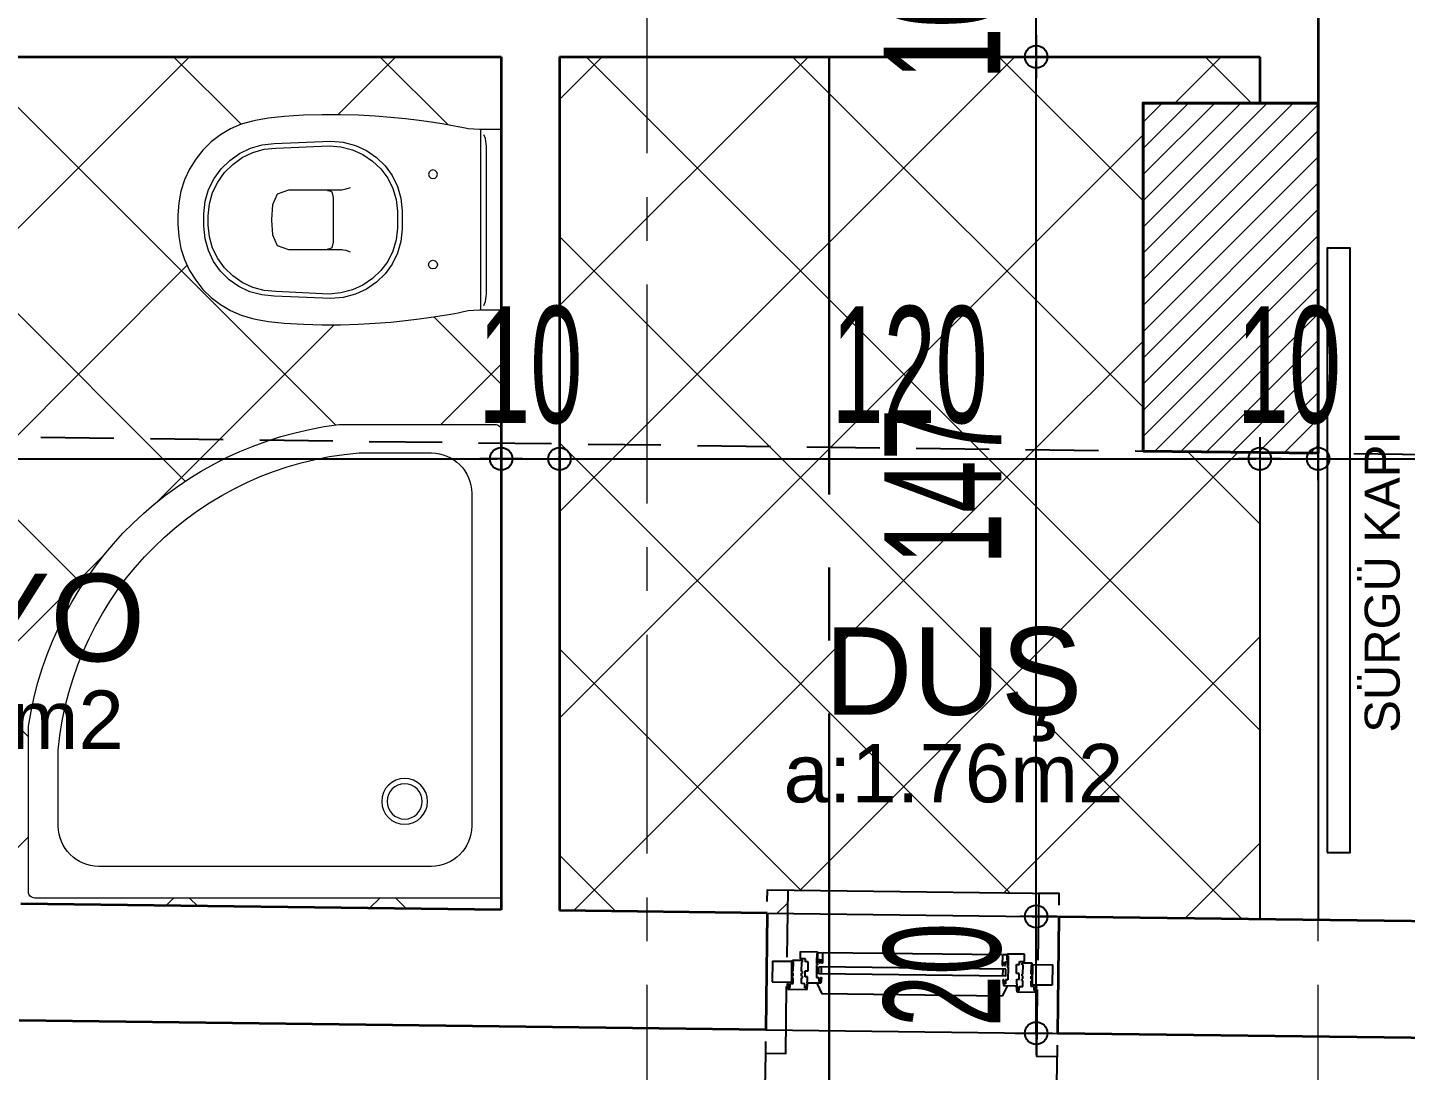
# Model space of a CAD drawing. Extents: x 386248 to 427517, y 4539405 to 4542296.
# Drawn here: x 394618.4 to 394854.5, y 4540232 to 4540410.8 of the extents above; entities that cross this region are included whole.
import ezdxf
from ezdxf.enums import TextEntityAlignment as Align

# ---------------------------------------------------------------- set-up
doc = ezdxf.new("R2010")
doc.units = 0
for name, pattern in [('CENTER', [2, 1.25, -0.25, 0.25, -0.25]), ('CENTER2', [1.125, 0.75, -0.125, 0.125, -0.125]), ('CENTERX2', [4, 2.5, -0.5, 0.5, -0.5]), ('DASHED2', [0.375, 0.25, -0.125]), ('DUZ', [0])]:
    doc.linetypes.add(name, pattern=pattern)
for name, color, linetype, lineweight in [('AKS', 251, 'CENTERX2', 20), ('DUVAR', 4, 'Continuous', 35), ('GOR1', 51, 'Continuous', 25), ('kolon', 1, 'Continuous', 40), ('OLCU10', 2, 'Continuous', 25), ('tarama kolon', 8, 'Continuous', 13), ('tarama ıslak zemin', 216, 'Continuous', 9), ('TEFRİŞ', 103, 'Continuous', 18)]:
    doc.layers.add(name, color=color, linetype=linetype, lineweight=lineweight)
for name, color, linetype in [('alan', 7, 'Continuous'), ('DIM', 7, 'Continuous'), ('duvar-kesim', 250, 'Continuous'), ('kapi', 16, 'Continuous'), ('mahal', 7, 'Continuous'), ('pencere', 7, 'Continuous'), ('Standart', 7, 'Continuous'), ('Y-IMAR', 15, 'DUZ')]:
    doc.layers.add(name, color=color, linetype=linetype)
doc.styles.get("Standard").update_dxf_attribs({"font": 'arial.ttf'})
doc.styles.add('T', font='ISOt.shx', dxfattribs={"width": 0.6})
doc.dimstyles.new('DOT2', dxfattribs={"dimtxt": 20, "dimasz": 0.7, "dimexe": 5, "dimexo": 5, "dimgap": 6, "dimtad": 1, "dimdec": 0, "dimdsep": 46, "dimtxsty": 'T', "dimblk1": 'SEL2', "dimblk2": 'SEL2', "dimsah": 1, "dimcen": 0, "dimse1": 1, "dimse2": 1, "dimclrd": 256, "dimclre": 256, "dimclrt": 256, "dimadec": 0, "dimazin": 0, "dimtfac": 1, "dimtdec": 0, "dimtix": 1, "dimtmove": 2, "dimatfit": 3, "dimldrblk": 'SEL2', "dimfxl": 1, "dimtolj": 1, "dimtzin": 0, "dimarcsym": 0})
pattern_1 = [(45, (170792.406, 4604203.09), (-17.6776695, 17.6776695), []), (135, (170792.406, 4604203.09), (-17.6776695, -17.6776695), [])]

# ---------------------------------------------------------------- blocks, each defined once
blk = doc.blocks.new('SEL2')
at = {"layer": 'OLCU10'}
for p, q in [((0, 5.25), (0, -3.95)), ((5.25, 0), (-5.25, 0))]:
    blk.add_line(p, q, dxfattribs=at)
blk.add_circle((0, 0), 2.75, dxfattribs=at)
blk = doc.blocks.new('*D1972')
at = {"layer": 'Defpoints', "color": 0}
for p in [(394699.52, 4540336.87), (394484.52, 4540328.7), (394699.52, 4540328.7)]:
    blk.add_point(p, dxfattribs=at)
at = {"layer": 'DIM', "lineweight": -2}
blk.add_line((394485.22, 4540336.87), (394698.82, 4540336.87), dxfattribs=at)
at = {"layer": 'DIM', "linetype": 'ByBlock', "lineweight": -2, "xscale": 0.7, "yscale": 0.7, "zscale": 0.7, "rotation": 180}
blk.add_blockref('SEL2', (394484.52, 4540336.87), dxfattribs=at)
at = {"layer": 'DIM', "linetype": 'ByBlock', "lineweight": -2, "xscale": 0.7, "yscale": 0.7, "zscale": 0.7}
blk.add_blockref('SEL2', (394699.52, 4540336.87), dxfattribs=at)
at = {"layer": 'DIM', "insert": (394592.02, 4540352.87), "char_height": 20, "attachment_point": 5, "style": 'T'}
blk.add_mtext('\\A1;215', dxfattribs=at)
blk = doc.blocks.new('*D1973')
at = {"layer": 'Defpoints', "color": 0}
for p in [(394709.52, 4540336.87), (394699.52, 4540328.7), (394709.52, 4540324.16)]:
    blk.add_point(p, dxfattribs=at)
at = {"layer": 'DIM', "lineweight": -2}
for p, q in [((394698.82, 4540336.87), (394698.12, 4540336.87)), ((394699.52, 4540336.87), (394709.52, 4540336.87)), ((394710.22, 4540336.87), (394710.92, 4540336.87))]:
    blk.add_line(p, q, dxfattribs=at)
at = {"layer": 'DIM', "linetype": 'ByBlock', "lineweight": -2, "xscale": 0.7, "yscale": 0.7, "zscale": 0.7}
blk.add_blockref('SEL2', (394699.52, 4540336.87), dxfattribs=at)
at = {"layer": 'DIM', "linetype": 'ByBlock', "lineweight": -2, "xscale": 0.7, "yscale": 0.7, "zscale": 0.7, "rotation": 180}
blk.add_blockref('SEL2', (394709.52, 4540336.87), dxfattribs=at)
at = {"layer": 'DIM', "insert": (394704.52, 4540352.87), "char_height": 20, "attachment_point": 5, "style": 'T'}
blk.add_mtext('\\A1;10', dxfattribs=at)
blk = doc.blocks.new('*D1974')
at = {"layer": 'Defpoints', "color": 0}
for p in [(394829.52, 4540336.87), (394709.52, 4540324.16), (394829.52, 4540310.18)]:
    blk.add_point(p, dxfattribs=at)
at = {"layer": 'DIM', "lineweight": -2}
blk.add_line((394710.22, 4540336.87), (394828.82, 4540336.87), dxfattribs=at)
at = {"layer": 'DIM', "linetype": 'ByBlock', "lineweight": -2, "xscale": 0.7, "yscale": 0.7, "zscale": 0.7, "rotation": 180}
blk.add_blockref('SEL2', (394709.52, 4540336.87), dxfattribs=at)
at = {"layer": 'DIM', "linetype": 'ByBlock', "lineweight": -2, "xscale": 0.7, "yscale": 0.7, "zscale": 0.7}
blk.add_blockref('SEL2', (394829.52, 4540336.87), dxfattribs=at)
at = {"layer": 'DIM', "insert": (394769.52, 4540352.87), "char_height": 20, "attachment_point": 5, "style": 'T'}
blk.add_mtext('\\A1;120', dxfattribs=at)
blk = doc.blocks.new('*D1975')
at = {"layer": 'Defpoints', "color": 0}
for p in [(394839.52, 4540336.87), (394829.52, 4540310.18), (394839.52, 4540310.18)]:
    blk.add_point(p, dxfattribs=at)
at = {"layer": 'DIM', "lineweight": -2}
for p, q in [((394828.82, 4540336.87), (394828.12, 4540336.87)), ((394829.52, 4540336.87), (394839.52, 4540336.87)), ((394840.22, 4540336.87), (394840.92, 4540336.87))]:
    blk.add_line(p, q, dxfattribs=at)
at = {"layer": 'DIM', "linetype": 'ByBlock', "lineweight": -2, "xscale": 0.7, "yscale": 0.7, "zscale": 0.7}
blk.add_blockref('SEL2', (394829.52, 4540336.87), dxfattribs=at)
at = {"layer": 'DIM', "linetype": 'ByBlock', "lineweight": -2, "xscale": 0.7, "yscale": 0.7, "zscale": 0.7, "rotation": 180}
blk.add_blockref('SEL2', (394839.52, 4540336.87), dxfattribs=at)
at = {"layer": 'DIM', "insert": (394834.52, 4540352.87), "char_height": 20, "attachment_point": 5, "style": 'T'}
blk.add_mtext('\\A1;10', dxfattribs=at)
blk = doc.blocks.new('*D1976')
at = {"layer": 'Defpoints', "color": 0}
for p in [(395215.57, 4540336.87), (395215.57, 4540316.5), (394839.52, 4540310.18)]:
    blk.add_point(p, dxfattribs=at)
at = {"layer": 'DIM', "lineweight": -2}
blk.add_line((394840.22, 4540336.87), (395214.87, 4540336.87), dxfattribs=at)
at = {"layer": 'DIM', "linetype": 'ByBlock', "lineweight": -2, "xscale": 0.7, "yscale": 0.7, "zscale": 0.7, "rotation": 180}
blk.add_blockref('SEL2', (394839.52, 4540336.87), dxfattribs=at)
at = {"layer": 'DIM', "linetype": 'ByBlock', "lineweight": -2, "xscale": 0.7, "yscale": 0.7, "zscale": 0.7}
blk.add_blockref('SEL2', (395215.57, 4540336.87), dxfattribs=at)
at = {"layer": 'DIM', "insert": (395027.55, 4540352.87), "char_height": 20, "attachment_point": 5, "style": 'T'}
blk.add_mtext('\\A1;376', dxfattribs=at)
blk = doc.blocks.new('*D2003')
at = {"layer": 'Defpoints', "color": 0}
for p in [(394791.05, 4540258.42), (394791.21, 4540258.42), (394790.8, 4540238.42)]:
    blk.add_point(p, dxfattribs=at)
at = {"layer": 'DIM', "lineweight": -2}
for p, q in [((394791.21, 4540259.12), (394791.21, 4540259.82)), ((394791.21, 4540238.42), (394791.21, 4540258.42)), ((394791.21, 4540237.72), (394791.21, 4540237.02))]:
    blk.add_line(p, q, dxfattribs=at)
at = {"layer": 'DIM', "linetype": 'ByBlock', "lineweight": -2, "xscale": 0.7, "yscale": 0.7, "zscale": 0.7}
for p, rotation in [((394791.21, 4540258.42), 270), ((394791.21, 4540238.42), 90)]:
    blk.add_blockref('SEL2', p, dxfattribs=dict(at, rotation=rotation))
at = {"layer": 'DIM', "insert": (394775.21, 4540248.42), "char_height": 20, "attachment_point": 5, "rotation": 90, "style": 'T'}
blk.add_mtext('\\A1;20', dxfattribs=at)
blk = doc.blocks.new('*D2004')
at = {"layer": 'Defpoints', "color": 0}
for p in [(394791.21, 4540405.76), (394799.52, 4540405.76), (394791.05, 4540258.42)]:
    blk.add_point(p, dxfattribs=at)
at = {"layer": 'DIM', "lineweight": -2}
blk.add_line((394791.21, 4540259.12), (394791.21, 4540405.06), dxfattribs=at)
at = {"layer": 'DIM', "linetype": 'ByBlock', "lineweight": -2, "xscale": 0.7, "yscale": 0.7, "zscale": 0.7}
for p, rotation in [((394791.21, 4540405.76), 90), ((394791.21, 4540258.42), 270)]:
    blk.add_blockref('SEL2', p, dxfattribs=dict(at, rotation=rotation))
at = {"layer": 'DIM', "insert": (394775.21, 4540332.09), "char_height": 20, "attachment_point": 5, "rotation": 90, "style": 'T'}
blk.add_mtext('\\A1;147', dxfattribs=at)
blk = doc.blocks.new('*D2005')
at = {"layer": 'Defpoints', "color": 0}
for p in [(394791.21, 4540415.76), (394799.52, 4540415.76), (394799.52, 4540405.76)]:
    blk.add_point(p, dxfattribs=at)
at = {"layer": 'DIM', "lineweight": -2}
for p, q in [((394791.21, 4540416.46), (394791.21, 4540417.16)), ((394791.21, 4540405.76), (394791.21, 4540415.76)), ((394791.21, 4540405.06), (394791.21, 4540404.36))]:
    blk.add_line(p, q, dxfattribs=at)
at = {"layer": 'DIM', "linetype": 'ByBlock', "lineweight": -2, "xscale": 0.7, "yscale": 0.7, "zscale": 0.7}
for p, rotation in [((394791.21, 4540415.76), 270), ((394791.21, 4540405.76), 90)]:
    blk.add_blockref('SEL2', p, dxfattribs=dict(at, rotation=rotation))
at = {"layer": 'DIM', "insert": (394775.21, 4540410.76), "char_height": 20, "attachment_point": 5, "rotation": 90, "style": 'T'}
blk.add_mtext('\\A1;10', dxfattribs=at)
blk = doc.blocks.new('Dus-1')
for points in [[(90.17, -30.9), (90.17, -1.18, 0.414214), (88.99, 0), (0, 0)], [(0, 0), (0, -88.82, 0.414214), (1.18, -90), (32.74, -90)], [(84.75, -27.05), (84.75, -13.27, 0.414214), (77.1, -5.62), (13.68, -5.62, 0.414214), (6.03, -13.27), (6.03, -76.68, 0.414214), (13.68, -84.33), (28.13, -84.33)]]:
    blk.add_lwpolyline(points, format="xyb")
at = {"color": 8}
for radius in [4.36, 3.36]:
    blk.add_circle((18.4, -18.38), radius, dxfattribs=at)
for centre, radius, start, end in [((22.42, -22.07), 62.53, 275.2351, 355.4339), ((22.48, -22.58), 68.19, 278.6497, 352.9998)]:
    blk.add_arc(centre, radius, start, end)
blk = doc.blocks.new('Klozet-3')
for p, q in [((15.4, -3.57), (-15.35, -3.57)), ((-14.68, -2.98), (-14.01, -2.7)), ((-14.01, -2.7), (-13.13, -2.55)), ((-13.13, -2.55), (-12.69, -2.51)), ((-12.69, -2.51), (-4.94, -2.51)), ((-4.94, -2.51), (4.84, -2.51)), ((4.84, -2.51), (12.59, -2.51)), ((12.59, -2.51), (13.02, -2.55)), ((13.02, -2.55), (13.91, -2.7)), ((13.91, -2.7), (14.58, -2.98))]:
    blk.add_line(p, q)
at = {"color": 8}
for p, q in [((-4.79, -29.04), (-5.06, -29.5)), ((-5.06, -29.5), (-5.06, -29.74)), ((-3.85, -28.8), (-4.79, -29.04)), ((-0.44, -28.8), (-3.85, -28.8)), ((0.43, -28.8), (-0.44, -28.8)), ((3.83, -28.8), (0.43, -28.8)), ((4.77, -29.04), (3.83, -28.8)), ((5.04, -29.5), (4.77, -29.04)), ((5.04, -29.74), (5.04, -29.5))]:
    blk.add_line(p, q, dxfattribs=at)
blk.add_lwpolyline([(-17.9, -24.49), (-17.74, -21.61), (-17.53, -18.9), (-17.27, -16.37), (-17, -14.05), (-16.71, -11.97), (-16.43, -10.14), (-16.16, -8.6), (-15.93, -7.36), (-15.75, -6.44), (-15.63, -5.87), (-15.58, -5.68), (-15.46, -3.72), (-15.45, -1.23), (-15.46, 0), (15.46, 0), (15.45, -1.23), (15.46, -3.72), (15.58, -5.68), (15.63, -5.87), (15.75, -6.44), (15.93, -7.36), (16.16, -8.6), (16.43, -10.14), (16.71, -11.97), (17, -14.05), (17.27, -16.37), (17.53, -18.9), (17.74, -21.61), (17.9, -24.49), (17.99, -27.52), (18, -30.66), (17.91, -33.9), (17.71, -37.21), (17.43, -39.85), (17.08, -41.83), (16.91, -42.61), (16.36, -44.56), (15.56, -46.4), (14.55, -48.11), (13.33, -49.69), (11.94, -51.1), (10.38, -52.35), (8.67, -53.4), (6.84, -54.25), (4.9, -54.87), (2.88, -55.26), (0.78, -55.39), (-0.78, -55.39), (-2.88, -55.26), (-4.9, -54.87), (-6.84, -54.25), (-8.67, -53.4), (-10.38, -52.35), (-11.94, -51.1), (-13.33, -49.69), (-14.55, -48.11), (-15.56, -46.4), (-16.36, -44.56), (-16.91, -42.61), (-17.08, -41.83), (-17.43, -39.85), (-17.71, -37.21), (-17.91, -33.9), (-18, -30.66), (-17.99, -27.52)], close=True)
for points in [[(-7.32, -11.04), (-7.7, -10.94), (-8.07, -11.04), (-8.34, -11.31), (-8.44, -11.69), (-8.34, -12.07), (-8.07, -12.34), (-7.7, -12.44), (-7.32, -12.34), (-7.05, -12.07), (-6.95, -11.69), (-7.05, -11.31)], [(7.15, -11.31), (7.42, -11.04), (7.8, -10.94), (8.17, -11.04), (8.44, -11.31), (8.55, -11.69), (8.44, -12.07), (8.17, -12.34), (7.8, -12.44), (7.42, -12.34), (7.15, -12.07), (7.05, -11.69)], [(-13.52, -29.22), (-13.07, -38.88), (-12.88, -41.04), (-12.33, -43.08), (-11.45, -44.96), (-10.27, -46.64), (-8.83, -48.09), (-7.16, -49.28), (-5.29, -50.17), (-3.26, -50.73), (-1.09, -50.93), (0.99, -50.93), (3.16, -50.72), (5.19, -50.14), (7.05, -49.21), (8.72, -47.99), (10.16, -46.52), (11.35, -44.83), (12.25, -42.96), (12.82, -40.97), (13.04, -38.88), (13.49, -29.22), (13.3, -27.05), (12.74, -24.99), (11.86, -23.09), (10.68, -21.38), (9.24, -19.89), (7.57, -18.67), (5.7, -17.75), (3.67, -17.18), (1.51, -16.98), (-1.54, -16.98), (-3.7, -17.18), (-5.74, -17.75), (-7.6, -18.67), (-9.27, -19.89), (-10.72, -21.38), (-11.89, -23.09), (-12.78, -24.99), (-13.33, -27.05)], [(-12.73, -29.5), (-12.3, -38.59), (-12.12, -40.64), (-11.59, -42.58), (-10.74, -44.38), (-9.62, -46.01), (-8.24, -47.42), (-6.65, -48.58), (-4.88, -49.46), (-2.95, -50.01), (-0.91, -50.2), (0.66, -50.2), (2.7, -50.01), (4.65, -49.46), (6.45, -48.58), (8.08, -47.42), (9.49, -46.01), (10.65, -44.38), (11.53, -42.58), (12.08, -40.64), (12.27, -38.59), (12.69, -29.5), (12.51, -27.45), (12, -25.5), (11.17, -23.68), (10.06, -22.04), (8.71, -20.61), (7.14, -19.43), (5.38, -18.54), (3.47, -17.98), (1.44, -17.78), (-1.42, -17.78), (-3.46, -17.98), (-5.37, -18.54), (-7.14, -19.43), (-8.71, -20.61), (-10.07, -22.04), (-11.19, -23.68), (-12.02, -25.5), (-12.55, -27.45)]]:
    blk.add_lwpolyline(points, close=True, dxfattribs=at)
blk.add_lwpolyline([(5.47, -25.87), (5.22, -26.6), (5.11, -27.1), (5.09, -27.28), (5.09, -36.43), (4.39, -38.41), (2.57, -39.21), (0.04, -39.36), (-0.06, -39.36), (-2.58, -39.21), (-4.4, -38.41), (-5.1, -36.43), (-5.11, -27.28), (-5.13, -27.1), (-5.23, -26.6), (-5.49, -25.87)], dxfattribs=at)
blk = doc.blocks.new('fm-win1')
at = {"linetype": 'Continuous'}
for p, q in [((5.7, 3), (5.5, 2)), ((5.7, 3), (12.5, 3)), ((5.81, 2), (5.95, 2.7)), ((5.95, 2.7), (6.46, 2.7)), ((6.46, 2.7), (6.46, 2)), ((12.25, 2.7), (11.74, 2.7)), ((11.74, 2.7), (11.74, 2)), ((12.39, 2), (12.25, 2.7)), ((12.5, 3), (12.7, 2)), ((87.5, 3), (87.3, 2)), ((94.3, 3), (87.5, 3)), ((87.61, 2), (87.75, 2.7)), ((87.75, 2.7), (88.26, 2.7)), ((88.26, 2.7), (88.26, 2)), ((93.54, 2.7), (93.54, 2)), ((94.05, 2.7), (93.54, 2.7)), ((94.19, 2), (94.05, 2.7)), ((94.3, 3), (94.5, 2)), ((5.5, 2), (5.81, 2)), ((6.46, 2), (7.5, 2)), ((7.5, 1), (7.2, 1)), ((7.2, 1), (7.2, 0.7)), ((7.2, 0.7), (7.5, 0.7)), ((7.5, 0.2), (7.2, 0.2)), ((7.2, 0.2), (7.2, -0.1)), ((7.5, 2), (7.5, 1)), ((7.5, 0.7), (7.5, 0.2)), ((11.74, 2), (10.5, 2)), ((10.5, 2), (10.5, 1)), ((10.5, 1), (10.8, 1)), ((10.5, 0.7), (10.5, 0.2)), ((10.8, 0.7), (10.5, 0.7)), ((10.5, 0.2), (10.8, 0.2)), ((10.8, 1), (10.8, 0.7)), ((10.8, 0.2), (10.8, -0.1)), ((12.6, 0.8), (11.8, 0.8)), ((11.8, 0.8), (11.8, -0.2)), ((12.7, 2), (12.39, 2)), ((17.4, 1.9), (12.5, 1.9)), ((12.5, 1.9), (12.5, 1.6)), ((12.5, 1.6), (12.6, 1.6)), ((12.6, 1.6), (12.6, 0.8)), ((15.8, 0.9), (16.64, 0.9)), ((15.8, -1.25), (15.8, 0.9)), ((16.64, 1.6), (17.15, 1.6)), ((16.64, 0.9), (16.64, 1.6)), ((17.15, 1.6), (17.29, 0.9)), ((17.29, 0.9), (17.6, 0.9)), ((17.6, 0.9), (17.4, 1.9)), ((82.4, 0.9), (82.6, 1.9)), ((82.71, 0.9), (82.4, 0.9)), ((82.6, 1.9), (87.5, 1.9)), ((82.85, 1.6), (82.71, 0.9)), ((83.36, 1.6), (82.85, 1.6)), ((83.36, 0.9), (83.36, 1.6)), ((84.2, 0.9), (83.36, 0.9)), ((84.2, -1.25), (84.2, 0.9)), ((87.3, 2), (87.61, 2)), ((87.4, 1.6), (87.4, 0.8)), ((87.5, 1.6), (87.4, 1.6)), ((87.4, 0.8), (88.2, 0.8)), ((87.5, 1.9), (87.5, 1.6)), ((88.2, 0.8), (88.2, -0.2)), ((88.26, 2), (89.5, 2)), ((89.5, 1), (89.2, 1)), ((89.2, 1), (89.2, 0.7)), ((89.2, 0.7), (89.5, 0.7)), ((89.5, 0.2), (89.2, 0.2)), ((89.2, 0.2), (89.2, -0.1)), ((89.5, 2), (89.5, 1)), ((89.5, 0.7), (89.5, 0.2)), ((92.5, 2), (92.5, 1)), ((93.54, 2), (92.5, 2)), ((92.5, 1), (92.8, 1)), ((92.8, 0.7), (92.5, 0.7)), ((92.5, 0.7), (92.5, 0.2)), ((92.5, 0.2), (92.8, 0.2)), ((92.8, 1), (92.8, 0.7)), ((92.8, 0.2), (92.8, -0.1)), ((94.5, 2), (94.19, 2)), ((7.2, -0.1), (7.5, -0.1)), ((7.5, -1.7), (7.2, -1.7)), ((7.2, -1.7), (7.2, -2)), ((7.2, -2), (10.8, -2)), ((7.5, -0.1), (7.5, -1.7)), ((11.8, -2.25), (10, -2.25)), ((10, -2.25), (10, -3.5)), ((10.5, -0.1), (10.5, -1.7)), ((10.8, -0.1), (10.5, -0.1)), ((10.5, -1.7), (10.8, -1.7)), ((10.8, -1.7), (10.8, -2)), ((11.8, -0.2), (12.8, -0.2)), ((12.8, -1.75), (11.8, -1.75)), ((11.8, -1.75), (11.8, -2.25)), ((12.8, -0.2), (12.8, -1.75)), ((16.1, -1.25), (15.8, -1.25)), ((15.8, -1.4), (16.1, -1.4)), ((15.8, -3.2), (15.8, -1.4)), ((16.1, -1.4), (16.1, -1.25)), ((83.9, -1.4), (83.9, -1.25)), ((83.9, -1.25), (84.2, -1.25)), ((84.2, -1.4), (83.9, -1.4)), ((84.2, -3.2), (84.2, -1.4)), ((87.2, -0.2), (87.2, -1.75)), ((88.2, -0.2), (87.2, -0.2)), ((87.2, -1.75), (88.2, -1.75)), ((88.2, -1.75), (88.2, -2.25)), ((88.2, -2.25), (90, -2.25)), ((89.2, -0.1), (89.5, -0.1)), ((89.5, -1.7), (89.2, -1.7)), ((89.2, -1.7), (89.2, -2)), ((92.8, -2), (89.2, -2)), ((89.5, -0.1), (89.5, -1.7)), ((90, -2.25), (90, -3.5)), ((92.8, -0.1), (92.5, -0.1)), ((92.5, -0.1), (92.5, -1.7)), ((92.5, -1.7), (92.8, -1.7)), ((92.8, -1.7), (92.8, -2)), ((10, -3.5), (16.1, -3.5)), ((16.1, -3.2), (15.8, -3.2)), ((16.1, -3.5), (16.1, -3.2)), ((83.9, -3.5), (83.9, -3.2)), ((83.9, -3.2), (84.2, -3.2)), ((90, -3.5), (83.9, -3.5))]:
    blk.add_line(p, q, dxfattribs=at)
at = {"color": 8, "linetype": 'Continuous'}
for p, q in [((15.95, 1.9), (17.75, 3.7)), ((82.25, 3.7), (17.75, 3.7)), ((84.05, 1.9), (82.25, 3.7)), ((83.4, 0.28), (16.6, 0.28)), ((16.6, 0.28), (16.6, -0.92)), ((17.6, 0.28), (17.6, -0.92)), ((82.4, 0.28), (82.4, -0.92)), ((83.4, 0.28), (83.4, -0.92)), ((15.9, -1.55), (15.9, -2.45)), ((16, -1.55), (15.9, -1.55)), ((16, -2.15), (16, -1.55)), ((16.8, -2.15), (16, -2.15)), ((83.4, -0.92), (16.6, -0.92)), ((16.8, -1.55), (16.8, -2.15)), ((17.1, -1.55), (16.8, -1.55)), ((17.1, -2.05), (17.1, -1.55)), ((17.6, -2.05), (17.1, -2.05)), ((17.6, -1.55), (17.6, -2.05)), ((17.9, -1.55), (17.6, -1.55)), ((17.9, -3.35), (17.9, -1.55)), ((82.1, -1.55), (82.4, -1.55)), ((82.1, -3.35), (82.1, -1.55)), ((82.4, -1.55), (82.4, -2.05)), ((82.4, -2.05), (82.9, -2.05)), ((82.9, -2.05), (82.9, -1.55)), ((82.9, -1.55), (83.2, -1.55)), ((83.2, -1.55), (83.2, -2.15)), ((83.2, -2.15), (84, -2.15)), ((84, -2.15), (84, -1.55)), ((84, -1.55), (84.1, -1.55)), ((84.1, -1.55), (84.1, -2.45)), ((15.9, -2.45), (16.2, -2.45)), ((16.2, -2.45), (16.2, -3.35)), ((16.2, -3.35), (17.9, -3.35)), ((81.85, -3.35), (18.15, -3.35)), ((83.8, -3.35), (82.1, -3.35)), ((84.1, -2.45), (83.8, -2.45)), ((83.8, -2.45), (83.8, -3.35))]:
    blk.add_line(p, q, dxfattribs=at)
at = {"linetype": 'Continuous'}
for points in [[(0, 1.75), (7, 1.75), (7, -1.75), (0, -1.75)], [(100, 1.75), (93, 1.75), (93, -1.75), (100, -1.75)]]:
    blk.add_lwpolyline(points, close=True, dxfattribs=at)
blk = doc.blocks.new('KOLONLAR 444')
at = {"layer": 'tarama kolon'}
h = blk.add_hatch(dxfattribs=at)
h.set_pattern_fill('ANSI31', color=256)
h.set_pattern_definition([(45, (2287.4398, -3197.0584), (-2.2450640303, 2.2450640303), [])])
h.paths.add_polyline_path([(397483.55, 4544385.72), (397513.55, 4544385.72), (397513.55, 4544325.72), (397483.55, 4544325.72)])
h.paths.add_polyline_path([(397798.09, 4544357.72), (397798.09, 4544337.72), (397798.09, 4544327.72), (397858.09, 4544327.72), (397857.1, 4544357.72)])
h.paths.add_polyline_path([(397123.55, 4544817.33), (397183.55, 4544817.33), (397183.55, 4544787.33), (397123.55, 4544787.33)])
h.paths.add_polyline_path([(397812.71, 4543913.72), (397812.71, 4543893.72), (397812.71, 4543875.72), (397872.97, 4543875.72), (397872.38, 4543893.72), (397871.72, 4543913.72)])
h.paths.add_polyline_path([(397834.59, 4543572.84), (397834.59, 4543523.46), (397884.59, 4543522.84), (397882.95, 4543572.84)])
h.paths.add_polyline_path([(396633.46, 4544777.33), (396633.46, 4544797.33), (396633.46, 4544817.33), (396573.46, 4544817.33), (396573.5, 4544797.33), (396573.54, 4544777.33)])
h.paths.add_polyline_path([(396625.99, 4543538.54), (396625.99, 4543589.16), (396575.89, 4543589.16), (396575.99, 4543539.16)])
h.paths.add_polyline_path([(397483.55, 4543935.72), (397513.55, 4543935.72), (397513.55, 4543875.72), (397483.55, 4543875.72)])
h.paths.add_polyline_path([(397123.55, 4543875.72), (397123.55, 4543905.72), (397183.55, 4543905.72), (397183.55, 4543875.72)])
h.paths.add_polyline_path([(397373.55, 4544180.72), (397348.55, 4544180.72), (397148.55, 4544180.72), (397148.55, 4544360.72), (397348.55, 4544360.72), (397373.55, 4544360.72), (397373.55, 4544385.72), (397123.55, 4544385.72), (397123.55, 4544155.72), (397123.55, 4544085.72), (397148.55, 4544085.72), (397148.55, 4544155.72), (397373.55, 4544155.72)])
h.paths.add_polyline_path([(397781.97, 4544817.33), (397781.97, 4544797.33), (397781.97, 4544777.33), (397843.29, 4544777.33), (397842.63, 4544797.33), (397841.97, 4544817.33)])
h.paths.add_polyline_path([(396574.84, 4544120.72), (396634.84, 4544120.72), (396634.84, 4544080.72), (396574.92, 4544080.72)])
h.paths.add_polyline_path([(397458.55, 4543528.15), (397458.55, 4543587.78), (397488.55, 4543587.78), (397488.55, 4543527.78)])
h.paths.add_polyline_path([(397453.55, 4544817.33), (397513.55, 4544817.33), (397513.55, 4544787.33), (397453.55, 4544787.33)])
h.paths.add_polyline_path([(397153.55, 4543605.72), (397133.55, 4543605.72), (397123.55, 4543605.72), (397123.55, 4543532.33), (397153.55, 4543531.96), (397153.55, 4543595.72)])
h.paths.add_polyline_path([(396634.04, 4544485.72), (396634.04, 4544505.72), (396634.04, 4544515.72), (396633.46, 4544525.72), (396613.46, 4544525.72), (396574.04, 4544525.72), (396574.12, 4544485.72)])
at = {"layer": 'kolon'}
blk.add_lwpolyline([(397458.55, 4543528.15), (397458.55, 4543587.78), (397488.55, 4543587.78), (397488.55, 4543527.78)], close=True, dxfattribs=at)
blk = doc.blocks.new('G$C5DD4B624')
at = {"layer": 'Standart', "color": 2, "linetype": 'CENTER2', "lineweight": 30, "ltscale": 100}
blk.add_lwpolyline([(1065.54, 2101.93), (1065.54, 112.65)], dxfattribs=at)

msp = doc.modelspace()

# ---------------------------------------------------------------- hatches: boundary and pattern name
at = {"layer": 'tarama ıslak zemin'}
h = msp.add_hatch(dxfattribs=at)
h.set_pattern_fill('ANSI37', color=251, scale=200, angle=180, style=0)
h.set_pattern_definition(pattern_1)
edge = h.paths.add_edge_path()
edge.add_line((394724.524, 4540685.762), (394534.524, 4540685.762))
edge.add_line((394534.524, 4540685.762), (394484.524, 4540685.762))
edge.add_line((394484.524, 4540685.762), (394484.524, 4540627.932))
edge.add_line((394484.524, 4540627.932), (394484.524, 4540624.432))
edge.add_line((394484.524, 4540624.432), (394484.524, 4540613.973))
edge.add_ellipse((394483.409, 4540613.063), major_axis=(-1.521, 0), ratio=0.88, start_angle=540, end_angle=582.86953, ccw=False)
edge.add_line((394484.93, 4540613.063), (394484.93, 4540605.689))
edge.add_ellipse((394484.169, 4540605.689), major_axis=(-0.76, 0), ratio=0.88, start_angle=477.76263, end_angle=540, ccw=False)
edge.add_line((394484.524, 4540605.097), (394484.524, 4540541.432))
edge.add_line((394484.524, 4540541.432), (394484.524, 4540537.932))
edge.add_line((394484.524, 4540537.932), (394484.524, 4540515.762))
edge.add_line((394484.524, 4540515.762), (394484.524, 4540512.262))
edge.add_line((394484.524, 4540512.262), (394484.524, 4540448.519))
edge.add_ellipse((394484.036, 4540448.005), major_axis=(0.76, 0), ratio=0.88, start_angle=0, end_angle=50.08609, ccw=False)
edge.add_line((394484.796, 4540448.005), (394484.796, 4540440.632))
edge.add_ellipse((394483.275, 4540440.632), major_axis=(-1.521, 0), ratio=0.88, start_angle=145.16675, end_angle=180, ccw=False)
edge.add_line((394484.524, 4540439.867), (394484.524, 4540429.262))
edge.add_line((394484.524, 4540429.262), (394484.524, 4540425.762))
edge.add_line((394484.524, 4540425.762), (394484.524, 4540415.762))
edge.add_line((394484.524, 4540415.762), (394504.524, 4540415.762))
edge.add_line((394504.524, 4540415.762), (394508.738, 4540415.762))
edge.add_line((394508.738, 4540415.762), (394512.238, 4540415.762))
edge.add_line((394512.238, 4540415.762), (394568.384, 4540415.762))
edge.add_ellipse((394568.909, 4540415.408), major_axis=(0, -0.76), ratio=0.78, start_angle=180, end_angle=242.23737, ccw=False)
edge.add_line((394568.909, 4540416.169), (394575.445, 4540416.169))
edge.add_ellipse((394575.445, 4540414.648), major_axis=(0, -1.521), ratio=0.78, start_angle=137.13047, end_angle=180, ccw=False)
edge.add_line((394576.252, 4540415.762), (394585.238, 4540415.762))
edge.add_line((394585.238, 4540415.762), (394588.738, 4540415.762))
edge.add_line((394588.738, 4540415.762), (394614.524, 4540415.762))
edge.add_line((394614.524, 4540415.762), (394614.524, 4540429.403))
edge.add_line((394614.524, 4540429.403), (394614.524, 4540432.903))
edge.add_line((394614.524, 4540432.903), (394614.524, 4540441.889))
edge.add_ellipse((394615.638, 4540442.696), major_axis=(1.521, 0), ratio=0.78, start_angle=540, end_angle=582.86953, ccw=False)
edge.add_line((394614.117, 4540442.696), (394614.117, 4540449.232))
edge.add_ellipse((394614.878, 4540449.232), major_axis=(0.76, 0), ratio=0.78, start_angle=477.76263, end_angle=540, ccw=False)
edge.add_line((394614.524, 4540449.756), (394614.524, 4540505.903))
edge.add_line((394614.524, 4540505.903), (394614.524, 4540509.403))
edge.add_line((394614.524, 4540509.403), (394614.524, 4540525.762))
edge.add_line((394614.524, 4540525.762), (394724.524, 4540525.762))
edge.add_line((394724.524, 4540525.762), (394724.524, 4540685.762))
h.paths.add_polyline_path([(394704.095, 4540596.478), (394744.952, 4540596.478), (394744.952, 4540556.478), (394704.095, 4540556.478)], flags=9)
h.paths.add_polyline_path([(394516.483, 4540397.191), (394516.483, 4540424.334), (394556.483, 4540424.334), (394556.483, 4540397.191)], flags=9)
h.paths.add_polyline_path([(394828.524, 4540685.762), (394825.024, 4540685.762), (394820.524, 4540685.762), (394820.524, 4540611.762, -0.3796789), (394737.121, 4540685.762), (394732.024, 4540685.762), (394728.524, 4540685.762), (394724.524, 4540685.762), (394724.524, 4540525.762), (394839.524, 4540525.762), (394839.524, 4540685.762), (394834.524, 4540685.762)])
h.paths.add_polyline_path([(394755.21, 4540507.191), (394755.21, 4540534.334), (394795.21, 4540534.334), (394795.21, 4540507.191)], flags=9)
h.paths.add_polyline_path([(394839.524, 4540525.762), (394855.383, 4540525.762), (394858.883, 4540525.762), (394864.524, 4540525.762), (394864.524, 4540685.762), (394839.524, 4540685.762)])
edge = h.paths.add_edge_path()
edge.add_ellipse((394944.49, 4540686.877), major_axis=(0, 1.521), ratio=0.88, start_angle=222.86953, end_angle=270)
edge.add_line((394945.828, 4540686.877), (394945.828, 4540689.957))
edge.add_line((394945.828, 4540689.957), (394944.49, 4540689.957))
edge.add_line((394944.49, 4540689.957), (394944.49, 4540687.637))
edge.add_ellipse((394943.821, 4540687.637), major_axis=(0, 0.76), ratio=0.88, start_angle=540, end_angle=630, ccw=False)
edge.add_line((394943.821, 4540686.877), (394937.116, 4540686.877))
edge.add_ellipse((394937.116, 4540686.117), major_axis=(0, 0.76), ratio=0.88, start_angle=0, end_angle=180)
edge.add_line((394937.116, 4540685.356), (394944.49, 4540685.356))
edge.add_ellipse((394944.49, 4540686.877), major_axis=(0, 1.521), ratio=0.88, start_angle=180, end_angle=222.86953)
edge.add_line((394945.4, 4540685.762), (394872.859, 4540685.762))
edge.add_line((394872.859, 4540685.762), (394869.359, 4540685.762))
edge.add_line((394869.359, 4540685.762), (394864.524, 4540685.762))
edge.add_line((394864.524, 4540685.762), (394864.524, 4540525.762))
edge.add_line((394864.524, 4540525.762), (394922.548, 4540525.762))
edge.add_ellipse((394923.14, 4540525.408), major_axis=(0, -0.76), ratio=0.88, start_angle=180, end_angle=242.23737, ccw=False)
edge.add_line((394923.14, 4540526.169), (394930.514, 4540526.169))
edge.add_ellipse((394930.514, 4540524.648), major_axis=(0, -1.521), ratio=0.88, start_angle=137.13047, end_angle=180, ccw=False)
edge.add_line((394931.424, 4540525.762), (394941.883, 4540525.762))
edge.add_line((394941.883, 4540525.762), (394945.383, 4540525.762))
edge.add_line((394945.383, 4540525.762), (394964.524, 4540525.762))
edge.add_line((394964.524, 4540525.762), (394964.524, 4540534.711))
edge.add_line((394964.524, 4540534.711), (394964.524, 4540538.211))
edge.add_line((394964.524, 4540538.211), (394964.524, 4540601.876))
edge.add_ellipse((394964.878, 4540602.468), major_axis=(0.76, 0), ratio=0.88, start_angle=180, end_angle=242.23737, ccw=False)
edge.add_line((394964.117, 4540602.468), (394964.117, 4540609.841))
edge.add_ellipse((394965.638, 4540609.841), major_axis=(1.521, 0), ratio=0.88, start_angle=137.13047, end_angle=180, ccw=False)
edge.add_line((394964.524, 4540610.752), (394964.524, 4540621.211))
edge.add_line((394964.524, 4540621.211), (394964.524, 4540624.711))
edge.add_line((394964.524, 4540624.711), (394964.524, 4540685.762))
edge.add_line((394964.524, 4540685.762), (394959.359, 4540685.762))
edge.add_line((394959.359, 4540685.762), (394955.859, 4540685.762))
edge.add_line((394955.859, 4540685.762), (394945.4, 4540685.762))
edge.add_ellipse((394944.49, 4540686.877), major_axis=(0, 1.521), ratio=0.88, start_angle=540, end_angle=582.86953, ccw=False)
edge.add_line((394944.49, 4540685.356), (394937.116, 4540685.356))
edge.add_ellipse((394937.116, 4540686.117), major_axis=(0, 0.76), ratio=0.88, start_angle=360, end_angle=540, ccw=False)
edge.add_line((394937.116, 4540686.877), (394943.821, 4540686.877))
edge.add_ellipse((394943.821, 4540687.637), major_axis=(0, 0.76), ratio=0.88, start_angle=180, end_angle=270)
edge.add_line((394944.49, 4540687.637), (394944.49, 4540689.957))
edge.add_line((394944.49, 4540689.957), (394943.486, 4540689.957))
edge.add_line((394943.486, 4540689.957), (394943.486, 4540690.762))
edge.add_line((394943.486, 4540690.762), (394941.639, 4540690.762))
edge.add_line((394941.639, 4540690.762), (394887.079, 4540690.762))
edge.add_line((394887.079, 4540690.762), (394879.159, 4540690.762))
edge.add_line((394879.159, 4540690.762), (394879.159, 4540690.262))
edge.add_line((394879.159, 4540690.262), (394880.039, 4540690.262))
edge.add_line((394880.039, 4540690.262), (394880.039, 4540688.262))
edge.add_line((394880.039, 4540688.262), (394872.859, 4540688.262))
edge.add_line((394872.859, 4540688.262), (394872.859, 4540685.762))
edge.add_line((394872.859, 4540685.762), (394945.4, 4540685.762))
h.paths.add_polyline_path([(394955.952, 4540596.478), (394983.095, 4540596.478), (394983.095, 4540556.478), (394955.952, 4540556.478)], flags=9)
h.paths.add_polyline_path([(394585.461, 4540619.098), (394662.886, 4540619.098), (394662.886, 4540596.598), (394585.461, 4540596.598)], flags=24)
h.paths.add_polyline_path([(394678.969, 4540466.33), (394720.295, 4540466.33), (394720.295, 4540443.318), (394678.969, 4540443.318)], flags=24)
h.paths.add_polyline_path([(394605.952, 4540507.151), (394633.095, 4540507.151), (394633.095, 4540467.151), (394605.952, 4540467.151)], flags=24)
h.paths.add_polyline_path([(394530.238, 4540507.151), (394568.809, 4540507.151), (394568.809, 4540467.151), (394530.238, 4540467.151)], flags=24)
h.paths.add_polyline_path([(394516.483, 4540530.334), (394516.483, 4540571.191), (394556.483, 4540571.191), (394556.483, 4540530.334)], flags=24)
h.paths.add_polyline_path([(394591.864, 4540593.746), (394653.869, 4540593.746), (394653.869, 4540578.534), (394591.864, 4540578.534)], flags=24)
h.paths.add_polyline_path([(394755.21, 4540586.477), (394755.21, 4540625.048), (394795.21, 4540625.048), (394795.21, 4540586.477)], flags=24)
h = msp.add_hatch(dxfattribs=at)
h.set_pattern_fill('ANSI37', color=251, scale=200, angle=180, style=0)
h.set_pattern_definition(pattern_1)
h.paths.add_polyline_path([(394624.524, 4540515.762), (394624.524, 4540509.403), (394624.524, 4540505.903), (394624.524, 4540501.383), (394683.524, 4540501.403, -0.3914891), (394624.524, 4540437.598), (394624.524, 4540432.903), (394624.524, 4540429.403), (394624.524, 4540415.762), (394667.008, 4540415.762, -0.5993709), (394685.717, 4540450.762, -0.5993709), (394704.425, 4540415.762), (394724.524, 4540415.762), (394724.524, 4540444.754), (394711.471, 4540444.754, -0.1989124), (394709.675, 4540445.498), (394702.953, 4540452.22, -0.1989124), (394702.209, 4540454.016), (394702.209, 4540482.482, -0.1989124), (394702.953, 4540484.278), (394709.675, 4540491, -0.1989124), (394711.471, 4540491.744), (394724.524, 4540491.744), (394724.524, 4540515.762)])
h.paths.add_polyline_path([(394668.8, 4540444.865), (394730.805, 4540444.865), (394730.805, 4540429.653), (394668.8, 4540429.653)], flags=9)
h.paths.add_polyline_path([(394724.524, 4540444.754), (394724.524, 4540415.762), (394769.524, 4540415.762), (394769.524, 4540515.762), (394724.524, 4540515.762), (394724.524, 4540491.744), (394755.177, 4540491.744, -0.1989124), (394756.973, 4540491), (394763.695, 4540484.278, -0.1989124), (394764.439, 4540482.482), (394764.439, 4540454.016, -0.1989124), (394763.695, 4540452.22), (394756.973, 4540445.498, -0.1989124), (394755.177, 4540444.754)])
h.paths.add_polyline_path([(394755.21, 4540397.191), (394755.21, 4540424.334), (394795.21, 4540424.334), (394795.21, 4540397.191)], flags=9)
h.paths.add_polyline_path([(394755.21, 4540446.477), (394755.21, 4540485.048), (394795.21, 4540485.048), (394795.21, 4540446.477)], flags=9)
h.paths.add_polyline_path([(394755.21, 4540507.191), (394755.21, 4540534.334), (394795.21, 4540534.334), (394795.21, 4540507.191)], flags=9)
h.paths.add_polyline_path([(394678.969, 4540466.33), (394720.295, 4540466.33), (394720.295, 4540443.318), (394678.969, 4540443.318)], flags=24)
h.paths.add_polyline_path([(394677.738, 4540507.151), (394716.309, 4540507.151), (394716.309, 4540467.151), (394677.738, 4540467.151)], flags=24)
h = msp.add_hatch(dxfattribs=at)
h.set_pattern_fill('ANSI37', color=251, scale=200, angle=180, style=0)
h.set_pattern_definition(pattern_1)
h.paths.add_polyline_path([(394613.692, 4540260.635), (394617.191, 4540260.591), (394699.524, 4540259.564), (394699.524, 4540261.59), (394619.583, 4540261.59, -0.4142136), (394618.524, 4540262.65), (394618.524, 4540291.055, -0.2818738), (394659.842, 4540340.065), (394504.524, 4540342.003), (394484.524, 4540342.253), (394484.524, 4540262.246), (394520.224, 4540261.801, -0.5993709), (394538.932, 4540296.801, -0.5993709), (394557.641, 4540261.801), (394520.224, 4540261.801), (394567.195, 4540261.215), (394570.695, 4540261.171), (394570.745, 4540265.171), (394613.742, 4540264.634)])
h.paths.add_polyline_path([(394516.483, 4540314.143), (394516.483, 4540352.714), (394556.483, 4540352.714), (394556.483, 4540314.143)], flags=9)
h.paths.add_polyline_path([(394695.956, 4540362.364), (394695.803, 4540362.363), (394693.844, 4540362.245), (394693.65, 4540362.201), (394693.084, 4540362.081), (394692.168, 4540361.898), (394690.926, 4540361.667), (394689.381, 4540361.402), (394687.555, 4540361.119), (394685.473, 4540360.831), (394683.155, 4540360.553), (394680.627, 4540360.301), (394677.911, 4540360.087), (394675.029, 4540359.927), (394672.006, 4540359.836), (394668.863, 4540359.827), (394665.624, 4540359.916), (394662.313, 4540360.117), (394659.677, 4540360.4), (394657.694, 4540360.746), (394656.911, 4540360.915), (394654.963, 4540361.47), (394653.124, 4540362.264), (394651.409, 4540363.278), (394649.836, 4540364.493), (394648.42, 4540365.891), (394647.177, 4540367.452), (394646.124, 4540369.157), (394645.277, 4540370.988), (394644.651, 4540372.925), (394644.264, 4540374.95), (394644.132, 4540377.044), (394644.132, 4540378.61), (394644.264, 4540380.704), (394644.651, 4540382.729), (394645.277, 4540384.667), (394646.124, 4540386.498), (394647.177, 4540388.203), (394648.42, 4540389.764), (394649.836, 4540391.162), (394651.409, 4540392.377), (394653.124, 4540393.391), (394654.963, 4540394.185), (394656.911, 4540394.74), (394657.694, 4540394.908), (394659.677, 4540395.254), (394662.313, 4540395.537), (394665.624, 4540395.738), (394668.863, 4540395.827), (394672.006, 4540395.819), (394675.029, 4540395.727), (394677.911, 4540395.568), (394680.627, 4540395.354), (394683.155, 4540395.101), (394685.473, 4540394.824), (394687.555, 4540394.536), (394689.381, 4540394.252), (394690.926, 4540393.988), (394692.168, 4540393.757), (394693.084, 4540393.574), (394693.65, 4540393.453), (394693.844, 4540393.41), (394695.803, 4540393.292), (394695.956, 4540393.291), (394698.295, 4540393.278), (394699.524, 4540393.29), (394699.524, 4540405.762), (394588.738, 4540405.762), (394585.238, 4540405.762), (394580.718, 4540405.762), (394580.542, 4540405.762, -0.3914891), (394516.738, 4540346.762), (394516.738, 4540405.762), (394512.238, 4540405.762), (394508.738, 4540405.762), (394504.524, 4540405.762), (394504.524, 4540342.003), (394659.842, 4540340.065, -0.049709), (394671.718, 4540342.739), (394698.464, 4540342.739, -0.4142136), (394699.524, 4540341.68), (394699.524, 4540362.365), (394698.295, 4540362.377)])
h.paths.add_polyline_path([(394690.952, 4540372.873), (394718.095, 4540372.873), (394718.095, 4540332.873), (394690.952, 4540332.873)], flags=9)
h.paths.add_polyline_path([(394572.738, 4540372.873), (394611.309, 4540372.873), (394611.309, 4540332.873), (394572.738, 4540332.873)], flags=9)
h.paths.add_polyline_path([(394724.524, 4540405.762), (394709.524, 4540405.762), (394709.524, 4540339.445), (394724.524, 4540339.258)])
h.paths.add_polyline_path([(394829.524, 4540397.823), (394829.524, 4540405.762), (394724.524, 4540405.762), (394724.524, 4540339.258), (394809.524, 4540338.197), (394809.524, 4540397.823)])
h.paths.add_polyline_path([(394755.21, 4540397.191), (394755.21, 4540424.334), (394795.21, 4540424.334), (394795.21, 4540397.191)], flags=9)
h.paths.add_polyline_path([(394755.21, 4540312.806), (394755.21, 4540351.378), (394795.21, 4540351.378), (394795.21, 4540312.806)], flags=9)
h.paths.add_polyline_path([(394750.238, 4540372.873), (394788.809, 4540372.873), (394788.809, 4540332.873), (394750.238, 4540332.873)], flags=9)
h.paths.add_polyline_path([(394566.863, 4540299.697), (394636.632, 4540299.697), (394636.632, 4540284.478), (394566.863, 4540284.478)], flags=24)
h.paths.add_polyline_path([(394562.967, 4540321.172), (394641.354, 4540321.172), (394641.354, 4540298.15), (394562.967, 4540298.15)], flags=24)
h = msp.add_hatch(dxfattribs=at)
h.set_pattern_fill('ANSI37', color=251, scale=200, angle=180, style=0)
h.set_pattern_definition(pattern_1)
h.paths.add_polyline_path([(394724.524, 4540339.258), (394709.524, 4540339.445), (394709.524, 4540259.439), (394724.524, 4540259.252), (394724.524, 4540339.258)])
h.paths.add_polyline_path([(394795.093, 4540258.371), (394829.524, 4540257.941), (394829.524, 4540337.948), (394809.524, 4540338.197), (394724.524, 4540339.258), (394724.524, 4540259.252), (394745.097, 4540258.995), (394748.597, 4540258.951), (394748.647, 4540262.951), (394791.644, 4540262.414), (394791.594, 4540258.415)])
h.paths.add_polyline_path([(394755.21, 4540312.806), (394755.21, 4540351.378), (394795.21, 4540351.378), (394795.21, 4540312.806)], flags=9)
h.paths.add_polyline_path([(394745.896, 4540290.529), (394807.902, 4540290.529), (394807.902, 4540275.317), (394745.896, 4540275.317)], flags=24)
h.paths.add_polyline_path([(394752.76, 4540311.994), (394801.792, 4540311.994), (394801.792, 4540285.033), (394752.76, 4540285.033)], flags=24)

# ---------------------------------------------------------------- linework, layer by layer
at = {"layer": 'AKS', "linetype": 'CENTER', "ltscale": 30}
for p, q in [((394724.524, 4539849.21), (394724.524, 4541877.375)), ((394839.524, 4539849.21), (394839.524, 4541877.375))]:
    msp.add_line(p, q, dxfattribs=at)
at = {"layer": 'DUVAR'}
for p, q in [((394839.524, 4540515.762), (394839.524, 4540337.823)), ((394588.738, 4540405.762), (394699.524, 4540405.762)), ((394699.524, 4540405.762), (394699.524, 4540259.564)), ((394709.524, 4540405.762), (394709.524, 4540259.439)), ((394709.524, 4540405.762), (394829.524, 4540405.762)), ((394829.524, 4540405.762), (394829.524, 4540397.823)), ((394699.524, 4540259.564), (394617.191, 4540260.591)), ((394745.097, 4540258.995), (394709.524, 4540259.439)), ((394745.097, 4540258.995), (394744.848, 4540238.996)), ((394795.093, 4540258.371), (394794.844, 4540238.373)), ((395215.568, 4540253.124), (394795.093, 4540258.371)), ((394744.848, 4540238.996), (394616.942, 4540240.592)), ((395235.568, 4540232.873), (394794.844, 4540238.373))]:
    msp.add_line(p, q, dxfattribs=at)
at = {"layer": 'duvar-kesim'}
for p, q in [((394829.524, 4540337.948), (394829.524, 4540257.941)), ((394839.524, 4540337.948), (394839.524, 4540257.941)), ((394745.097, 4540258.995), (394795.093, 4540258.371)), ((394744.848, 4540238.996), (394794.844, 4540238.373))]:
    msp.add_line(p, q, dxfattribs=at)
at = {"layer": 'kapi'}
msp.add_lwpolyline([(394841.052, 4540269.38), (394844.987, 4540269.38), (394844.987, 4540372.93), (394841.052, 4540372.93)], close=True, dxfattribs=at)
at = {"layer": 'pencere'}
for points in [[(394745.122, 4540260.995), (394745.147, 4540262.995), (394748.647, 4540262.951), (394748.503, 4540251.452)], [(394745.147, 4540262.995), (394795.143, 4540262.371)], [(394795.118, 4540260.371), (394795.143, 4540262.371), (394791.644, 4540262.414), (394791.5, 4540250.915)], [(394744.823, 4540236.997), (394744.798, 4540234.997), (394748.298, 4540234.953), (394748.441, 4540246.452)], [(394794.819, 4540236.373), (394794.794, 4540234.373), (394791.294, 4540234.417), (394791.438, 4540245.916)], [(394744.798, 4540234.997), (394744.723, 4540228.997), (394794.719, 4540228.373), (394794.794, 4540234.373)]]:
    msp.add_lwpolyline(points, dxfattribs=at)
at = {"layer": 'Y-IMAR', "linetype": 'DASHED2', "ltscale": 50}
msp.add_lwpolyline([(395192.945, 4541627.375), (393924.439, 4541627.375), (393926.965, 4540349.21), (395235.568, 4540332.881)], close=True, dxfattribs=at)

# ---------------------------------------------------------------- block references
at = {"layer": 'GOR1'}
msp.add_blockref('G$C5DD4B624', (393690.185, 4539766.311), dxfattribs=at)
at = {"layer": 'kolon'}
msp.add_blockref('KOLONLAR 444', (-2649.024, -3189.955), dxfattribs=at)
at = {"layer": 'pencere', "xscale": 0.4800000000003297, "yscale": -1, "zscale": 0.48000000000033, "rotation": 359.2850921379472}
msp.add_blockref('fm-win1', (394745.972, 4540248.983), dxfattribs=at)
at = {"layer": 'TEFRİŞ', "xscale": -1, "rotation": 270}
msp.add_blockref('Klozet-3', (394699.524, 4540377.827), dxfattribs=at)
at = {"layer": 'TEFRİŞ', "xscale": -0.9, "yscale": 0.9, "zscale": 0.9, "rotation": 270}
msp.add_blockref('Dus-1', (394699.524, 4540261.59), dxfattribs=at)

# ---------------------------------------------------------------- texts
at = {"layer": 'alan'}
for s, p in [('a: 3.11 m2', (394601.863, 4540287.156)), ('a:1.76m2', (394777.015, 4540277.988))]:
    msp.add_text(s, height=10, dxfattribs=at).set_placement(p, align=Align.CENTER)
at = {"layer": 'kapi'}
msp.add_text('SÜRGÜ KAPI', height=6, rotation=90, dxfattribs=at).set_placement((394853.497, 4540315.763), align=Align.CENTER)
at = {"layer": 'mahal'}
for s, p in [('BANYO', (394601.863, 4540302.156)), ('DUŞ', (394777.015, 4540292.988))]:
    msp.add_text(s, height=15, dxfattribs=at).set_placement(p, align=Align.CENTER)

# ---------------------------------------------------------------- dimensions: what is measured, and where the dimension line sits
at = {"layer": 'DIM'}
for base, p1, p2, picture, middle in [((394791.21, 4540415.762), (394799.524, 4540405.762), (394799.524, 4540415.762), '*D2005', (394775.21, 4540410.762)), ((394791.21, 4540405.762), (394791.052, 4540258.421), (394799.524, 4540405.762), '*D2004', (394775.21, 4540332.092)), ((394791.21, 4540258.421), (394790.802, 4540238.423), (394791.052, 4540258.421), '*D2003', (394775.21, 4540248.422))]:
    dim = msp.add_linear_dim(base=base, p1=p1, p2=p2, angle=90, dimstyle='DOT2', dxfattribs=at)
    dim.commit()
    dim.dimension.update_dxf_attribs({"geometry": picture, "text_midpoint": middle})
for base, p1, p2, picture, middle in [((394699.524, 4540336.873), (394484.524, 4540328.7), (394699.524, 4540328.7), '*D1972', (394592.024, 4540352.873)), ((394709.524, 4540336.873), (394699.524, 4540328.7), (394709.524, 4540324.163), '*D1973', (394704.524, 4540352.873)), ((394829.524, 4540336.873), (394709.524, 4540324.163), (394829.524, 4540310.178), '*D1974', (394769.524, 4540352.873)), ((394839.524, 4540336.873), (394829.524, 4540310.178), (394839.524, 4540310.178), '*D1975', (394834.524, 4540352.873)), ((395215.568, 4540336.873), (394839.524, 4540310.178), (395215.568, 4540316.495), '*D1976', (395027.546, 4540352.873))]:
    dim = msp.add_linear_dim(base=base, p1=p1, p2=p2, dimstyle='DOT2', dxfattribs=at)
    dim.commit()
    dim.dimension.update_dxf_attribs({"geometry": picture, "text_midpoint": middle})

doc.saveas('drawing.dxf')
